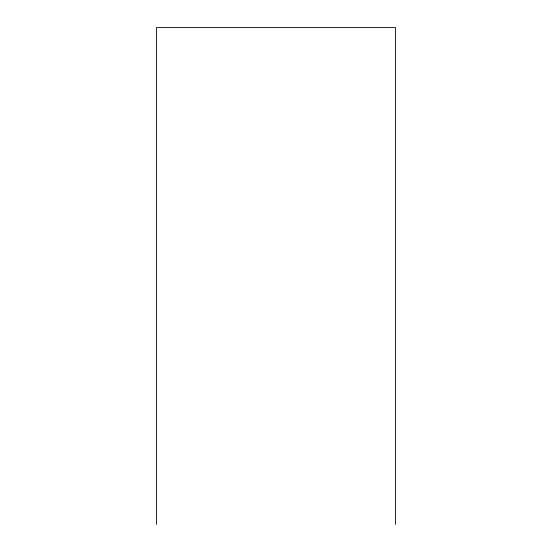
<?xml version="1.0" encoding="UTF-8"?>
<svg xmlns="http://www.w3.org/2000/svg" width="552" height="552" viewBox="0 0 552 552"><rect width="100%" height="100%" fill="white"/><g stroke="black" fill="none" stroke-linecap="round" stroke-linejoin="round"><path stroke-width="0.83" d="M395.515 524.4L395.515 27.6L156.485 27.6L156.485 524.4"/></g></svg>
